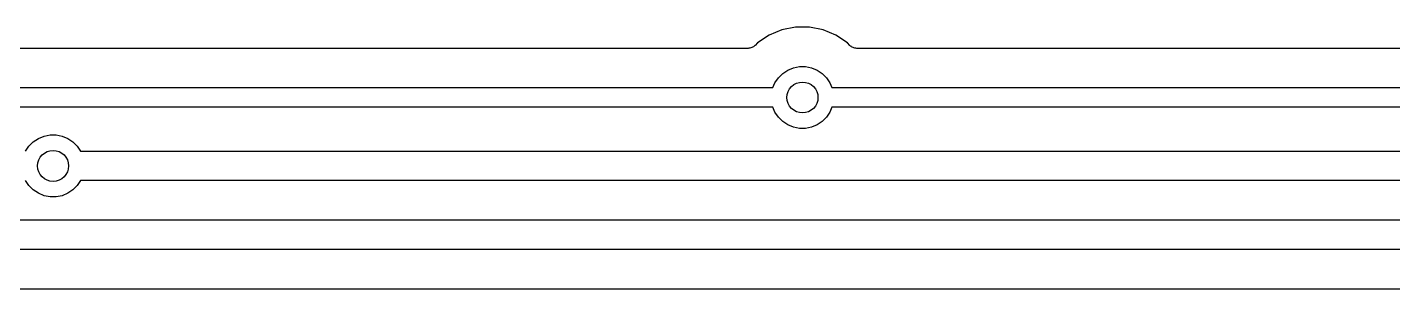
# Model space of a CAD drawing. Extents: x 0.5 to 11.2, y -6.4 to -1.8.
# Drawn here: x 5.868 to 6.561, y -4.251 to -4.118 of the extents above; entities that cross this region are included whole.
import ezdxf

# ---------------------------------------------------------------- set-up
doc = ezdxf.new("R2010")
doc.units = 0
doc.header["$MEASUREMENT"] = 0
doc.layers.add('BLACK', color=7, linetype='CONTINUOUS')

msp = doc.modelspace()

# ---------------------------------------------------------------- linework, layer by layer
at = {"layer": 'BLACK', "linetype": 'CONTINUOUS'}
for p, q in [((6.24452, -4.12186), (6.23867, -4.12578)), ((6.25103, -4.11917), (6.24452, -4.12186)), ((6.25794, -4.1178), (6.25103, -4.11917)), ((6.26498, -4.1178), (6.25794, -4.1178)), ((6.27188, -4.11917), (6.26498, -4.1178)), ((6.27839, -4.12186), (6.27188, -4.11917)), ((6.28424, -4.12578), (6.27839, -4.12186)), ((6.23383, -4.12854), (5.19454, -4.12854)), ((6.23429, -4.1285), (6.23383, -4.12854)), ((6.23475, -4.12846), (6.23429, -4.1285)), ((6.23478, -4.12845), (6.23475, -4.12846)), ((6.2348, -4.12845), (6.23478, -4.12845)), ((6.23524, -4.12831), (6.2348, -4.12845)), ((6.23569, -4.12819), (6.23524, -4.12831)), ((6.23571, -4.12817), (6.23569, -4.12819)), ((6.23574, -4.12817), (6.23571, -4.12817)), ((6.23614, -4.12795), (6.23574, -4.12817)), ((6.23655, -4.12774), (6.23614, -4.12795)), ((6.23657, -4.12772), (6.23655, -4.12774)), ((6.2366, -4.12771), (6.23657, -4.12772)), ((6.23696, -4.12742), (6.2366, -4.12771)), ((6.23732, -4.12713), (6.23696, -4.12742)), ((6.23735, -4.12709), (6.23732, -4.12713)), ((6.23737, -4.12708), (6.23735, -4.12709)), ((6.23735, -4.12709), (6.23735, -4.12709)), ((6.23735, -4.12709), (6.23735, -4.12709)), ((6.23867, -4.12578), (6.23737, -4.12708)), ((6.28555, -4.12708), (6.28424, -4.12578)), ((6.2859, -4.12737), (6.28555, -4.12708)), ((6.28626, -4.12767), (6.2859, -4.12737)), ((6.28628, -4.12768), (6.28626, -4.12767)), ((6.2863, -4.1277), (6.28628, -4.12768)), ((6.28671, -4.12792), (6.2863, -4.1277)), ((6.28711, -4.12814), (6.28671, -4.12792)), ((6.28714, -4.12815), (6.28711, -4.12814)), ((6.28716, -4.12816), (6.28714, -4.12815)), ((6.2876, -4.12829), (6.28716, -4.12816)), ((6.28804, -4.12843), (6.2876, -4.12829)), ((6.28807, -4.12844), (6.28804, -4.12843)), ((6.28809, -4.12844), (6.28807, -4.12844)), ((6.28855, -4.12849), (6.28809, -4.12844)), ((6.28901, -4.12854), (6.28855, -4.12849)), ((6.28906, -4.12854), (6.28901, -4.12854)), ((6.28907, -4.12854), (6.28906, -4.12854)), ((6.28908, -4.12854), (6.28907, -4.12854)), ((6.28907, -4.12854), (6.28907, -4.12854)), ((6.79032, -4.12854), (6.28908, -4.12854)), ((6.2475, -4.14608), (6.24922, -4.1435)), ((6.24922, -4.1435), (6.25142, -4.14131)), ((6.25142, -4.14131), (6.254, -4.13959)), ((6.254, -4.13959), (6.25686, -4.1384)), ((6.25686, -4.1384), (6.25991, -4.1378)), ((6.25991, -4.1378), (6.26301, -4.1378)), ((6.26301, -4.1378), (6.26605, -4.1384)), ((6.26605, -4.1384), (6.26892, -4.13959)), ((6.26892, -4.13959), (6.2715, -4.14131)), ((6.2715, -4.14131), (6.27369, -4.1435)), ((6.27369, -4.1435), (6.27541, -4.14608)), ((5.18189, -4.14854), (6.24648, -4.14854)), ((6.24648, -4.14854), (6.2475, -4.14608)), ((6.27541, -4.14608), (6.27643, -4.14854)), ((6.27643, -4.14854), (6.93298, -4.14854)), ((6.24648, -4.15854), (5.18189, -4.15854)), ((6.2475, -4.161), (6.24648, -4.15854)), ((6.24922, -4.16358), (6.2475, -4.161)), ((6.25142, -4.16578), (6.24922, -4.16358)), ((6.27369, -4.16358), (6.2715, -4.16578)), ((6.27541, -4.161), (6.27369, -4.16358)), ((6.27643, -4.15854), (6.27541, -4.161)), ((6.93395, -4.15854), (6.27643, -4.15854)), ((6.254, -4.1675), (6.25142, -4.16578)), ((6.25686, -4.16869), (6.254, -4.1675)), ((6.25991, -4.16929), (6.25686, -4.16869)), ((6.26301, -4.16929), (6.25991, -4.16929)), ((6.26605, -4.16869), (6.26301, -4.16929)), ((6.26892, -4.1675), (6.26605, -4.16869)), ((6.2715, -4.16578), (6.26892, -4.1675)), ((5.86892, -4.17831), (5.87111, -4.17611)), ((5.87111, -4.17611), (5.87369, -4.17439)), ((5.87369, -4.17439), (5.87656, -4.1732)), ((5.87656, -4.1732), (5.8796, -4.1726)), ((5.8796, -4.1726), (5.8827, -4.1726)), ((5.8827, -4.1726), (5.88575, -4.1732)), ((5.88575, -4.1732), (5.88861, -4.17439)), ((5.88861, -4.17439), (5.89119, -4.17611)), ((5.89119, -4.17611), (5.89338, -4.17831)), ((5.86722, -4.18085), (5.86892, -4.17831)), ((5.89338, -4.17831), (5.89508, -4.18085)), ((5.89508, -4.18085), (6.95648, -4.18085)), ((5.86892, -4.19839), (5.86722, -4.19585)), ((5.87111, -4.20058), (5.86892, -4.19839)), ((5.89338, -4.19839), (5.89119, -4.20058)), ((5.89508, -4.19585), (5.89338, -4.19839)), ((6.95794, -4.19585), (5.89508, -4.19585)), ((5.87369, -4.2023), (5.87111, -4.20058)), ((5.87656, -4.20349), (5.87369, -4.2023)), ((5.8796, -4.20409), (5.87656, -4.20349)), ((5.8827, -4.20409), (5.8796, -4.20409)), ((5.88575, -4.20349), (5.8827, -4.20409)), ((5.88861, -4.2023), (5.88575, -4.20349)), ((5.89119, -4.20058), (5.88861, -4.2023)), ((5.63893, -4.21585), (6.81434, -4.21585)), ((6.81434, -4.23085), (5.63893, -4.23085)), ((5.6497, -4.25085), (6.80356, -4.25085))]:
    msp.add_line(p, q, dxfattribs=at)
at = {"layer": 'BLACK'}
for centre in [(6.26146, -4.15354), (5.88115, -4.18835)]:
    msp.add_circle(centre, 0.00787, dxfattribs=at)

doc.saveas('drawing.dxf')
